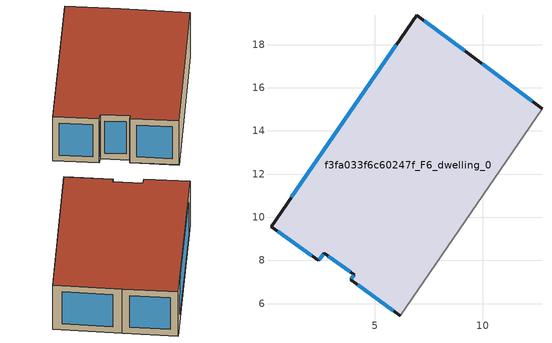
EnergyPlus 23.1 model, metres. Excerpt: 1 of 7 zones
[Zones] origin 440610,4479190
f3fa033f6c60247f_F6_dwelling_0
 floor to f3fa033f6c60247f_F5_dwelling_0 (EU_floor_Construction): 9.53,17.45 12.74,15.03 6.18,5.44 3.88,7.11 4.04,7.34 2.65,8.33 2.38,8 0.18,9.57 6.93,19.36 z18
 wall outside (EU_wall_Construction): 12.74,15.03 9.53,17.45 6.93,19.36 0.18,9.57 2.38,8 2.65,8.33 4.04,7.34 3.88,7.11 6.18,5.44 z18:21
 wall adiabatic (EU_wall_Construction): 6.18,5.44 12.74,15.03 z18:21
 window (EU_Window_Construction): 2.41,8.04 2.61,8.28 / 0.49,9.35 2.07,8.22 / 6,18 1.12,10.93 / 9.17,17.71 7.29,19.1 / 12.3,15.37 9.98,17.11 / 4.2,6.88 5.86,5.67 / 4.02,7.31 3.9,7.14 / 2.84,8.19 3.85,7.48 z18.42:20.58
 roof outside (EU_roof_Construction): 6.18,5.44 12.74,15.03 9.53,17.45 6.93,19.36 0.18,9.57 2.38,8 2.65,8.33 4.04,7.34 3.88,7.11 z21
[Building]
EU S2 Campaign: North Axis=0; Terrain=City; Solar Distribution=FullExterior
[Site:Location]
Madrid: Latitude=40.5; Longitude=-3.5; Time Zone=1; Elevation=609
[SizingPeriod:WeatherFileDays]
AnnualSizingPeriod: Begin Month=1; Begin Day of Month=1; End Month=12; End Day of Month=31; Day of Week for Start Day=Monday; Use Weather File Daylight Saving Period=No; Use Weather File Rain and Snow Indicators=No
[MATERIAL]
EU_InternalMass_Material: Roughness=MediumRough; Thickness=0.1; Conductivity=1; Density=1800; Specific Heat=900; Thermal Absorptance=0.9; Solar Absorptance=0.7; Visible Absorptance=0.7
[MATERIAL:NOMASS] Roughness=MediumRough; Thermal Absorptance=0.9; Solar Absorptance=0.7; Visible Absorptance=0.7
Name | Thermal Resistance
EU_wall_NoMass | 1.60022
EU_roof_NoMass | 1.57597
EU_floor_NoMass | 0.470652
[WINDOWMATERIAL:SIMPLEGLAZINGSYSTEM]
EU_Window_SimpleGlazing: UFactor=3.28802; Solar Heat Gain Coefficient=0.85; Visible Transmittance=0.85
[CONSTRUCTION]
EU_wall_Construction: EU_wall_NoMass
EU_roof_Construction: EU_roof_NoMass
EU_floor_Construction: EU_floor_NoMass
EU_Window_Construction: EU_Window_SimpleGlazing
EU_InternalMass_Construction: EU_InternalMass_Material
[ZONE]
f3fa033f6c60247f_F6_dwelling_0: Type=1; Multiplier=1; Ceiling Height=autocalculate; Volume=254.314; Floor Area=autocalculate; Part of Total Floor Area=Yes
[INTERNALMASS]
f3fa033f6c60247f_F6_dwelling_0_EU_InternalMass: Construction=EU_InternalMass_Construction; Zone or ZoneList=f3fa033f6c60247f_F6_dwelling_0; Surface Area=84.7716
[OTHEREQUIPMENT]
EU_Step8_InternalGain_f3fa033f6c60247f_F6_dwelling_0_f000: Fuel Type=Electricity; Zone or ZoneList or Space or SpaceList=f3fa033f6c60247f_F6_dwelling_0; Schedule=EU_Step8_GainSchedule_f3fa033f6c60247f_F6_dwelling_0_f000; Design Level Calculation Method=Watts/Area; Power per Zone Floor Area=1; Fraction Latent=0; Fraction Radiant=0; Fraction Lost=0; Carbon Dioxide Generation Rate=0; EndUse Subcategory=EU_Step8_InternalGains
[ZONEVENTILATION:DESIGNFLOWRATE]
EU_ConstantAir_f3fa033f6c60247f_F6_dwelling_0: Zone or ZoneList or Space or SpaceList=f3fa033f6c60247f_F6_dwelling_0; Schedule=EU_AlwaysOn; Design Flow Rate Calculation Method=AirChanges/Hour; Air Changes per Hour=0.480704; Ventilation Type=Natural; Fan Pressure Rise=0; Fan Total Efficiency=1; Constant Term Coefficient=1; Temperature Term Coefficient=0; Velocity Term Coefficient=0; Velocity Squared Term Coefficient=0; Minimum Indoor Temperature=-100; Maximum Indoor Temperature=100; Delta Temperature=-100; Minimum Outdoor Temperature=-100; Maximum Outdoor Temperature=100; Maximum Wind Speed=40
[HVACTEMPLATE:ZONE:IDEALLOADSAIRSYSTEM]
f3fa033f6c60247f_F6_dwelling_0: Template Thermostat=EU_HeatOnly_f3fa033f6c60247f_F6_dwelling_0; System Availability Schedule=EU_AlwaysOn; Maximum Heating Supply Air Temperature=50; Minimum Cooling Supply Air Temperature=13; Maximum Heating Supply Air Humidity Ratio=0.0156; Minimum Cooling Supply Air Humidity Ratio=0.0077; Heating Limit=NoLimit; Cooling Limit=NoLimit; Heating Availability Schedule=EU_AlwaysOn; Cooling Availability Schedule=EU_CoolingOff; Dehumidification Control Type=ConstantSensibleHeatRatio; Cooling Sensible Heat Ratio=0.7; Dehumidification Setpoint=60; Humidification Control Type=None; Humidification Setpoint=30; Outdoor Air Method=None; Outdoor Air Flow Rate per Person=0.00944; Outdoor Air Flow Rate per Zone Floor Area=0; Outdoor Air Flow Rate per Zone=0; Demand Controlled Ventilation Type=None; Outdoor Air Economizer Type=NoEconomizer; Heat Recovery Type=None; Sensible Heat Recovery Effectiveness=0.7; Latent Heat Recovery Effectiveness=0.65
[SIZING:ZONE]
f3fa033f6c60247f_F6_dwelling_0: Zone Cooling Design Supply Air Temperature Input Method=SupplyAirTemperature; Zone Cooling Design Supply Air Temperature=13; Zone Heating Design Supply Air Temperature Input Method=SupplyAirTemperature; Zone Heating Design Supply Air Temperature=50; Zone Cooling Design Supply Air Humidity Ratio=0.008; Zone Heating Design Supply Air Humidity Ratio=0.008; Cooling Design Air Flow Method=DesignDay; Cooling Design Air Flow Rate=0; Cooling Minimum Air Flow per Zone Floor Area=0.000762; Cooling Minimum Air Flow=0; Cooling Minimum Air Flow Fraction=0.2; Heating Design Air Flow Method=DesignDay; Heating Design Air Flow Rate=0; Heating Maximum Air Flow per Zone Floor Area=0.002032; Heating Maximum Air Flow=0.141576; Heating Maximum Air Flow Fraction=0.3; Account for Dedicated Outdoor Air System=No; Dedicated Outdoor Air System Control Strategy=NeutralSupplyAir; Dedicated Outdoor Air Low Setpoint Temperature for Design=autosize; Dedicated Outdoor Air High Setpoint Temperature for Design=autosize; Zone Load Sizing Method=Sensible Load Only No Latent Load; Zone Latent Cooling Design Supply Air Humidity Ratio Input Method=HumidityRatioDifference; Zone Cooling Design Supply Air Humidity Ratio Difference=0.005; Zone Latent Heating Design Supply Air Humidity Ratio Input Method=HumidityRatioDifference; Zone Humidification Design Supply Air Humidity Ratio Difference=0.005
[SCHEDULE:CONSTANT]
Name | Hourly Value
EU_AlwaysOn | 1
EU_CoolingOff | 0
[SCHEDULE:FILE]
EU_Step8_GainSchedule_f3fa033f6c60247f_F6_dwelling_0_f000: File=../../schedules/f3fa033f6c60247f/f3fa033f6c60247f_F6_dwelling_0_f000_gain.csv; Column Number=1; Rows to Skip at Top=0; Number of Hours of Data=8760; Column Separator=Comma; Interpolate to Timestep=No; Minutes per Item=60; Adjust Schedule for Daylight Savings=Yes
